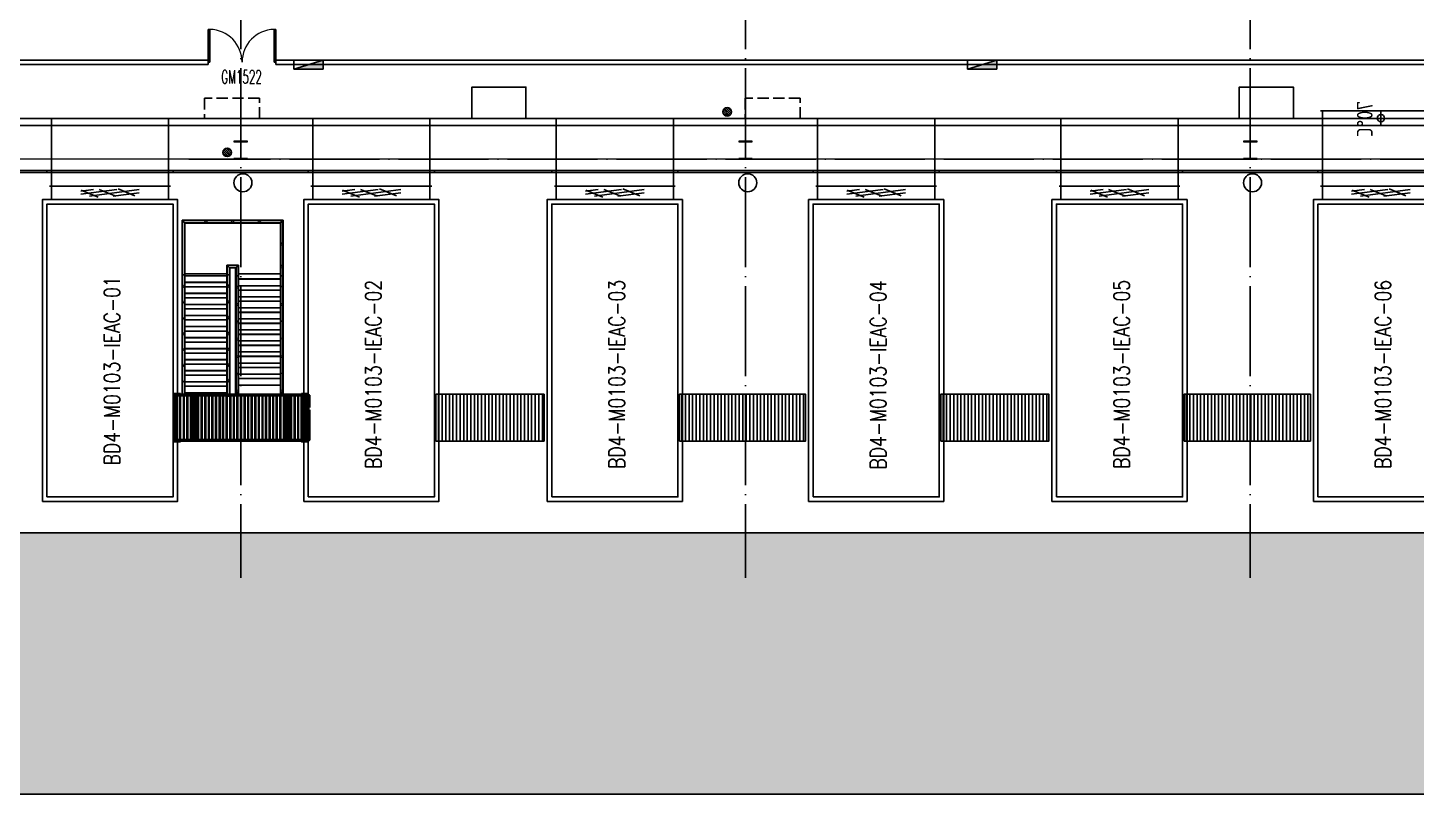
# Model space of a CAD drawing. Extents: x 758840 to 1108724, y -102573 to 143521.
# Drawn here: x 795809 to 826616, y 29633 to 46655 of the extents above; entities that cross this region are included whole.
import ezdxf

# ---------------------------------------------------------------- set-up
doc = ezdxf.new("R2010")
doc.units = 0
doc.header["$LTSCALE"] = 1000
doc.header["$MEASUREMENT"] = 0
for name, pattern in [('CENTER', [2, 1.25, -0.25, 0.25, -0.25]), ('CONTINOUS', [0]), ('DASH', [0.35, 0.25, -0.1]), ('DOTE', [2.42, 2, -0.2, 0.02, -0.2])]:
    doc.linetypes.add(name, pattern=pattern)
for name, color, linetype in [('00-云线', 7, 'Continuous'), ('01-房间正式编号', 1, 'Continuous'), ('0400-EQUIP-新建地漏', 7, 'Continuous'), ('0410-暖通-设备-IEAC', 4, 'Continuous'), ('0412-暖通-设备-加湿除湿机', 3, 'Continuous'), ('AHU 维护平台', 7, 'Continuous'), ('AHU外墙洞口（原建筑底图没有，根据建筑剖面图绘制）', 3, 'Continuous'), ('DOOR_FIRE', 4, 'Continuous'), ('DOTE', 8, 'DOTE'), ('DUCT-送风管', 4, 'Continuous'), ('DUCT-送风管端线', 2, 'Continuous'), ('EQUIP_消火栓', 7, 'Continuous'), ('GROUND', 31, 'Continuous'), ('PUB_HATCH', 8, 'Continuous'), ('ROAD', 2, 'Continuous'), ('VPIPE-雨水', 4, 'TG_Y'), ('WALL', 6, 'Continuous'), ('WALL-MOVE', 6, 'Continuous'), ('WINDOW_TEXT', 7, 'Continuous')]:
    doc.layers.add(name, color=color, linetype=linetype)
doc.layers.add('细实线', color=3, linetype='Continuous', lineweight=5)
doc.layers.add('钢柱', color=51, linetype='Continuous', lineweight=13)
doc.styles.add('_TCH_WINDOW', font='SIMPLEX.shx', dxfattribs={"width": 0.8, "height": 3.5, "bigfont": 'GBCBIG.shx'})
doc.styles.add('SE_0.7_标注字体', font='gbenor.shx', dxfattribs={"bigfont": 'gbcbig.shx'})
doc.styles.add('TG_LINETYPE', font='SIMPLEX', dxfattribs={"width": 0.8, "height": 3.5, "bigfont": 'HZTXT'})
doc.styles.add('平面图B$0$HZ', font='romans.shx', dxfattribs={"width": 0.8, "bigfont": 'gbcbig.shx'})
doc.linetypes.add('TG_Y', pattern='A,2,-0.3,["Y",TG_LINETYPE,S=0.1,R=0,X=-0.23,Y=-0.15],0', length=2.3)
pattern_1 = [(90, (-925291.4, 574888.74), (-79.375, 5e-15), [])]

# ---------------------------------------------------------------- blocks, each defined once
blk = doc.blocks.new('260kW')
at = {"layer": '0410-暖通-设备-IEAC'}
for p, q in [((-1335010, -984143), (-1337690, -984143)), ((-1335010, -984443), (-1337690, -984443)), ((-1337650, -984444), (-1337650, -985943)), ((-1335050, -985943), (-1335050, -984444)), ((-1337650, -985943), (-1335050, -985943))]:
    blk.add_line(p, q, dxfattribs=at)
at = {"layer": '0410-暖通-设备-IEAC', "color": 2}
for p, q in [((-1337650, -984443), (-1337650, -984143)), ((-1335050, -984143), (-1337650, -984143)), ((-1337000, -984261), (-1336197, -984368)), ((-1336990, -984351), (-1336615, -984201)), ((-1336803, -984218), (-1335700, -984365)), ((-1336592, -984368), (-1336217, -984218)), ((-1336283, -984218), (-1335700, -984296)), ((-1336171, -984381), (-1335796, -984231)), ((-1335050, -984143), (-1335050, -984443)), ((-1335050, -984443), (-1337650, -984443)), ((-1335050, -984444), (-1337650, -984444)), ((-1337000, -984331), (-1336717, -984368))]:
    blk.add_line(p, q, dxfattribs=at)
at = {"layer": '0410-暖通-设备-IEAC'}
for points in [[(-1337850, -977443), (-1337850, -984143), (-1334850, -984143), (-1334850, -977443)], [(-1337750, -977543), (-1337750, -984043), (-1334950, -984043), (-1334950, -977543)]]:
    blk.add_lwpolyline(points, close=True, dxfattribs=at)
blk = doc.blocks.new('00000593Cent')
at = {"lineweight": -2}
blk.add_line((-218.75, 0), (218.75, 0), dxfattribs=at)
at = {"color": 0, "linetype": 'ByBlock', "lineweight": -2}
blk.add_circle((0, 0), 125, dxfattribs=at)
blk = doc.blocks.new('00000593Body')
at = {"color": 0, "linetype": 'ByBlock', "lineweight": -2}
for p, q in [((250, 500), (-250, 500)), ((-250, -500), (-250, 500)), ((250, -500), (250, 500)), ((-250, -500), (250, -500))]:
    blk.add_line(p, q, dxfattribs=at)
blk = doc.blocks.new('0410-暖通-阀门-IEAC-FHF')
at = {"layer": '0410-暖通-设备-IEAC', "color": 2}
for p, q in [((1084510, 89572, 800), (1081830, 89572, 800)), ((1084510, 89252, 800), (1081830, 89252, 800))]:
    blk.add_line(p, q, dxfattribs=at)
at = {"layer": '0410-暖通-设备-IEAC'}
blk.add_line((1081870, 89252, 800), (1084470, 89252, 800), dxfattribs=at)
at = {"layer": 'DUCT-送风管'}
for p, q in [((1081870, 89252), (1081870, 89572)), ((1084470, 89572), (1084470, 89252))]:
    blk.add_line(p, q, dxfattribs=at)
at = {"layer": 'DUCT-送风管端线'}
for p, q in [((1084470, 89572), (1081870, 89572)), ((1084470, 89252), (1081870, 89252))]:
    blk.add_line(p, q, dxfattribs=at)
at = {"layer": '0410-暖通-设备-IEAC', "xscale": 0.64, "rotation": 270}
for name, yscale in [('00000593Body', 2.6), ('00000593Cent', 0.64)]:
    blk.add_blockref(name, (1083170, 89412, 4250), dxfattribs=dict(at, yscale=yscale))
at = {"layer": '0410-暖通-设备-IEAC', "style": 'SE_0.7_标注字体'}
blk.add_text('70%%dC', height=350, rotation=90, dxfattribs=at).set_placement((1082986, 89035, 4250))
blk = doc.blocks.new('A$C11CF0771')
at = {"layer": '0410-暖通-设备-IEAC', "color": 3, "lineweight": 0, "xscale": -1, "rotation": 180}
blk.add_blockref('0410-暖通-阀门-IEAC-FHF', (-1169570, 29022, -1600), dxfattribs=at)
at = {"layer": '0410-暖通-设备-IEAC', "color": 2, "xscale": -1, "rotation": 180}
for p in [(1221750, -1046343), (1227550, -1046343), (1232950, -1046343), (1238750, -1046343), (1244150, -1046343), (1249950, -1046343)]:
    blk.add_blockref('260kW', p, dxfattribs=at)
blk = doc.blocks.new('A$C1111147D')
at = {"layer": 'AHU外墙洞口（原建筑底图没有，根据建筑剖面图绘制）'}
for points in [[(8200, -52150), (11000, -52150), (11000, -52200), (8200, -52200)], [(14000, -52150), (16800, -52150), (16800, -52200), (14000, -52200)], [(19400, -52150), (22200, -52150), (22200, -52200), (19400, -52200)], [(25200, -52150), (28000, -52150), (28000, -52200), (25200, -52200)], [(30600, -52150), (33400, -52150), (33400, -52200), (30600, -52200)], [(36400, -52150), (39200, -52150), (39200, -52200), (36400, -52200)]]:
    blk.add_lwpolyline(points, close=True, dxfattribs=at)
blk = doc.blocks.new('新增地漏')
at = {"layer": '0400-EQUIP-新建地漏'}
h = blk.add_hatch(dxfattribs=at)
h.set_pattern_fill('ANSI31', color=2, scale=20)
h.set_pattern_definition([(45, (0, 0), (-22.4506403, 22.4506403), [])])
edge = h.paths.add_edge_path()
edge.add_arc((627718, 46450), 100, 0, 360)
at = {"layer": '0400-EQUIP-新建地漏', "color": 2}
blk.add_circle((627718, 46450), 100, dxfattribs=at)
blk = doc.blocks.new('A$C3F5E52AE')
at = {"layer": '0400-EQUIP-新建地漏', "xscale": -0.9400000000000001, "yscale": 0.9400000000000001, "zscale": 0.9400000000000001, "rotation": 180}
for p in [(-665999, -1250), (-677094, -2150)]:
    blk.add_blockref('新增地漏', p, dxfattribs=at)
blk = doc.blocks.new('AHU 维护平台')
at = {"layer": 'AHU 维护平台', "linetype": 'CONTINOUS'}
h = blk.add_hatch(dxfattribs=at)
h.set_pattern_fill('ANSI31', color=8, scale=50, angle=315)
h.set_pattern_definition(pattern_1)
h.paths.add_polyline_path([(9687, 1157), (12087, 1157), (12087, 2199), (9687, 2199)])
h = blk.add_hatch(dxfattribs=at)
h.set_pattern_fill('ANSI31', color=8, scale=50, angle=315)
h.set_pattern_definition(pattern_1)
h.paths.add_polyline_path([(20887, 1157), (23287, 1157), (23287, 2199), (20887, 2199)])
h.paths.add_polyline_path([(43287, 1157), (45687, 1157), (45687, 2199), (43287, 2199)])
h.paths.add_polyline_path([(26287, 1157), (29087, 1157), (29087, 2199), (26287, 2199)])
h.paths.add_polyline_path([(15087, 1157), (17887, 1157), (17887, 2199), (15087, 2199)])
h.paths.add_polyline_path([(32087, 1157), (34487, 1157), (34487, 2199), (32087, 2199)])
at = {"layer": 'AHU 维护平台', "color": 8, "linetype": 'Continuous'}
for p, q in [((4052, 2199), (4052, 6062)), ((4052, 6062), (6300, 6062)), ((4061, 2199), (4061, 6053)), ((4063, 6051), (4061, 6053)), ((4061, 6053), (6291, 6053)), ((4111, 6004), (4109, 6005)), ((4110, 6004), (6242, 6004)), ((4111, 2199), (4111, 6004)), ((4116, 2199), (4116, 5999)), ((4116, 5999), (6237, 5999)), ((6237, 5999), (6237, 2201)), ((6242, 6004), (6261, 6022)), ((6242, 6004), (6242, 2257)), ((6269, 6030), (6273, 6034)), ((6273, 6034), (6291, 6053)), ((6291, 6053), (6291, 2257)), ((6300, 6062), (6300, 2201)), ((5047, 5067), (5047, 2199)), ((5305, 5067), (5047, 5067)), ((5052, 5062), (5052, 2199)), ((5052, 5062), (5053, 5062)), ((5300, 5062), (5053, 5062)), ((5063, 5052), (5071, 5044)), ((5071, 5044), (5075, 5039)), ((5075, 5039), (5077, 5037)), ((5077, 5037), (5079, 5035)), ((5079, 5035), (5092, 5023)), ((5102, 5013), (5102, 2199)), ((5102, 5013), (5102, 5012)), ((5251, 5012), (5102, 5012)), ((5111, 5003), (5111, 2199)), ((5242, 5003), (5111, 5003)), ((5242, 2201), (5242, 5003)), ((5251, 2257), (5251, 5013)), ((5261, 5023), (5257, 5019)), ((5294, 5055), (5289, 5051)), ((5300, 2257), (5300, 5061)), ((5305, 2201), (5305, 5067)), ((4061, 4872), (4052, 4872)), ((4111, 4872), (5052, 4872)), ((4116, 4829), (5047, 4829)), ((4116, 4685), (5047, 4685)), ((4116, 4680), (5047, 4680)), ((5102, 4872), (5111, 4872)), ((5251, 4806), (5242, 4806)), ((5305, 4806), (5300, 4806)), ((5305, 4872), (6237, 4872)), ((6237, 4757), (5305, 4757)), ((6237, 4752), (5305, 4752)), ((6237, 4806), (6242, 4806)), ((6291, 4806), (6300, 4806)), ((4116, 4584), (5047, 4584)), ((4116, 4440), (5047, 4440)), ((4116, 4435), (5047, 4435)), ((4116, 4338), (5047, 4338)), ((6237, 4608), (5305, 4608)), ((6237, 4512), (5305, 4512)), ((6237, 4507), (5305, 4507)), ((6237, 4363), (5305, 4363)), ((4116, 4194), (5047, 4194)), ((4116, 4190), (5047, 4190)), ((4116, 4093), (5047, 4093)), ((6237, 4266), (5305, 4266)), ((6237, 4261), (5305, 4261)), ((6237, 4118), (5305, 4118)), ((6237, 4021), (5305, 4021)), ((6237, 4016), (5305, 4016)), ((4116, 3949), (5047, 3949)), ((4116, 3944), (5047, 3944)), ((4116, 3848), (5047, 3848)), ((4116, 3704), (5047, 3704)), ((4116, 3699), (5047, 3699)), ((6237, 3872), (5305, 3872)), ((6237, 3776), (5305, 3776)), ((6237, 3771), (5305, 3771)), ((4116, 3602), (5047, 3602)), ((4116, 3458), (5047, 3458)), ((4116, 3454), (5047, 3454)), ((6237, 3627), (5305, 3627)), ((6237, 3530), (5305, 3530)), ((6237, 3525), (5305, 3525)), ((4116, 3357), (5047, 3357)), ((4116, 3213), (5047, 3213)), ((4116, 3208), (5047, 3208)), ((4116, 3112), (5047, 3112)), ((6237, 3382), (5305, 3382)), ((6237, 3285), (5305, 3285)), ((6237, 3280), (5305, 3280)), ((6237, 3136), (5305, 3136)), ((4116, 2968), (5047, 2968)), ((4116, 2963), (5047, 2963)), ((4116, 2866), (5047, 2866)), ((6237, 3040), (5305, 3040)), ((6237, 3035), (5305, 3035)), ((6237, 2891), (5305, 2891)), ((6237, 2794), (5305, 2794)), ((6237, 2789), (5305, 2789)), ((4116, 2723), (5047, 2723)), ((4116, 2718), (5047, 2718)), ((4116, 2621), (5047, 2621)), ((4116, 2477), (5047, 2477)), ((4116, 2472), (5047, 2472)), ((6237, 2646), (5305, 2646)), ((6237, 2549), (5305, 2549)), ((6237, 2544), (5305, 2544)), ((3854, 2199), (3854, 1157)), ((3874, 2199), (3854, 2199)), ((3923, 2179), (3854, 2179)), ((3858, 2210), (3870, 2210)), ((3864, 2205), (3864, 2210)), ((3864, 2205), (4013, 2205)), ((3870, 2216), (4013, 2216)), ((3870, 2210), (4013, 2210)), ((3874, 2205), (3874, 1904)), ((3876, 1904), (3876, 2205)), ((3877, 2205), (3877, 1904)), ((3903, 2205), (3903, 1352)), ((3906, 2205), (3906, 1352)), ((3923, 2199), (3923, 1157)), ((3923, 2199), (4111, 2199)), ((3923, 2159), (6798, 2159)), ((3943, 1196), (3943, 2159)), ((3983, 2205), (3983, 2216)), ((4003, 2159), (4003, 1196)), ((4007, 2205), (4007, 2199)), ((4013, 2210), (4013, 1145)), ((4018, 2210), (4018, 2199)), ((4022, 1196), (4022, 2159)), ((4082, 2159), (4082, 1196)), ((4092, 2199), (4092, 2159)), ((4102, 1196), (4102, 2159)), ((4111, 2199), (5052, 2199)), ((4116, 2376), (5047, 2376)), ((4116, 2232), (5047, 2232)), ((4116, 2227), (5047, 2227)), ((4161, 2159), (4161, 1196)), ((4181, 1196), (4181, 2159)), ((4241, 2159), (4241, 1196)), ((4260, 1196), (4260, 2159)), ((4290, 2159), (4290, 1196)), ((4320, 2159), (4320, 1196)), ((4340, 1196), (4340, 2159)), ((4369, 1196), (4369, 2159)), ((4399, 2159), (4399, 1196)), ((4419, 1196), (4419, 2159)), ((4478, 2159), (4478, 1196)), ((4498, 1196), (4498, 2159)), ((4558, 2159), (4558, 1196)), ((4578, 1196), (4578, 2159)), ((4637, 2159), (4637, 1196)), ((4657, 1196), (4657, 2159)), ((4716, 2159), (4716, 1196)), ((4736, 1196), (4736, 2159)), ((4796, 2159), (4796, 1196)), ((4815, 1196), (4815, 2159)), ((4875, 2159), (4875, 1196)), ((4895, 1196), (4895, 2159)), ((4954, 2159), (4954, 1196)), ((4974, 1196), (4974, 2159)), ((5034, 2159), (5034, 1196)), ((5052, 2199), (6798, 2199)), ((5053, 1196), (5053, 2159)), ((5063, 2199), (5063, 2159)), ((5077, 2143), (5077, 2159)), ((5113, 2159), (5113, 1196)), ((5133, 1196), (5133, 2159)), ((5192, 2159), (5192, 1196)), ((5212, 1196), (5212, 2159)), ((5305, 2201), (5242, 2201)), ((5271, 2159), (5271, 1196)), ((5291, 1196), (5291, 2159)), ((6237, 2400), (5305, 2400)), ((5351, 2159), (5351, 1196)), ((5371, 1196), (5371, 2159)), ((5430, 2159), (5430, 1196)), ((5450, 1196), (5450, 2159)), ((5509, 2159), (5509, 1196)), ((5529, 1196), (5529, 2159)), ((5589, 2159), (5589, 1196)), ((5608, 1196), (5608, 2159)), ((5668, 2159), (5668, 1196)), ((5688, 1196), (5688, 2159)), ((5747, 2159), (5747, 1196)), ((5767, 1196), (5767, 2159)), ((5827, 2159), (5827, 1196)), ((5846, 1196), (5846, 2159)), ((5906, 2159), (5906, 1196)), ((5926, 1196), (5926, 2159)), ((5985, 2159), (5985, 1196)), ((6005, 1196), (6005, 2159)), ((6064, 2159), (6064, 1196)), ((6084, 1196), (6084, 2159)), ((6144, 2159), (6144, 1196)), ((6164, 1196), (6164, 2159)), ((6223, 2159), (6223, 1196)), ((6237, 2201), (6300, 2201)), ((6243, 1196), (6243, 2159)), ((6302, 2159), (6302, 1196)), ((6322, 1196), (6322, 2159)), ((6352, 2159), (6352, 1196)), ((6382, 2159), (6382, 1196)), ((6402, 1196), (6402, 2159)), ((6431, 1196), (6431, 2159)), ((6461, 2159), (6461, 1196)), ((6481, 1196), (6481, 2159)), ((6540, 2159), (6540, 1196)), ((6560, 1196), (6560, 2159)), ((6620, 2159), (6620, 1196)), ((6639, 1196), (6639, 2159)), ((6699, 2159), (6699, 1196)), ((6703, 2199), (6703, 2210)), ((6709, 2216), (6852, 2216)), ((6709, 1145), (6709, 2210)), ((6709, 2210), (6858, 2210)), ((6709, 2205), (6858, 2205)), ((6715, 2199), (6715, 2205)), ((6719, 1196), (6719, 2159)), ((6739, 2205), (6739, 2216)), ((6778, 2159), (6778, 1196)), ((6798, 2199), (6798, 1157)), ((6867, 2179), (6798, 2179)), ((6815, 1352), (6815, 2205)), ((6818, 1352), (6818, 2205)), ((6844, 1904), (6844, 2205)), ((6845, 2205), (6845, 1904)), ((6848, 1904), (6848, 2205)), ((6867, 2199), (6848, 2199)), ((6858, 2205), (6858, 2210)), ((6858, 2210), (6863, 2210)), ((6867, 1157), (6867, 2199)), ((6887, 2179), (6870, 2179)), ((6887, 1904), (6887, 2179)), ((3901, 1904), (3854, 1904)), ((3901, 1899), (3854, 1899)), ((3901, 1856), (3854, 1856)), ((3901, 1852), (3854, 1852)), ((3874, 1352), (3874, 1852)), ((3876, 1352), (3876, 1852)), ((3877, 1852), (3877, 1352)), ((3901, 1904), (3901, 1856)), ((3901, 1852), (3901, 1856)), ((4290, 2119), (4320, 2119)), ((4340, 2119), (4369, 2119)), ((6382, 2119), (6352, 2119)), ((6431, 2119), (6402, 2119)), ((6820, 1904), (6820, 1856)), ((6867, 1904), (6820, 1904)), ((6867, 1899), (6820, 1899)), ((6820, 1852), (6820, 1856)), ((6867, 1856), (6820, 1856)), ((6867, 1852), (6820, 1852)), ((6844, 1352), (6844, 1852)), ((6845, 1852), (6845, 1352)), ((6848, 1852), (6848, 1352)), ((6887, 1177), (6887, 1852)), ((4290, 1678), (4320, 1678)), ((4340, 1678), (4369, 1678)), ((6382, 1678), (6352, 1678)), ((6431, 1678), (6402, 1678)), ((3876, 1352), (3854, 1352)), ((3876, 1293), (3854, 1293)), ((3864, 1293), (3864, 1352)), ((3874, 1293), (3874, 1151)), ((3876, 1151), (3876, 1293)), ((3906, 1352), (3877, 1352)), ((3877, 1293), (3877, 1151)), ((3906, 1293), (3877, 1293)), ((3900, 1352), (3900, 1293)), ((3903, 1293), (3903, 1352)), ((3903, 1293), (3903, 1151)), ((3906, 1293), (3906, 1151)), ((4290, 1236), (4320, 1236)), ((4340, 1236), (4369, 1236)), ((6382, 1236), (6352, 1236)), ((6431, 1236), (6402, 1236)), ((6815, 1352), (6844, 1352)), ((6815, 1151), (6815, 1293)), ((6815, 1293), (6844, 1293)), ((6818, 1293), (6818, 1352)), ((6818, 1151), (6818, 1293)), ((6821, 1293), (6821, 1352)), ((6844, 1151), (6844, 1293)), ((6845, 1352), (6848, 1352)), ((6845, 1293), (6845, 1151)), ((6845, 1293), (6848, 1293)), ((6867, 1353), (6848, 1353)), ((6848, 1151), (6848, 1294)), ((6867, 1294), (6848, 1294)), ((6866, 1352), (6850, 1352)), ((6858, 1353), (6858, 1294)), ((3854, 1177), (3923, 1177)), ((3874, 1157), (3854, 1157)), ((3858, 1145), (3870, 1145)), ((3864, 1151), (3864, 1145)), ((4013, 1151), (3864, 1151)), ((4013, 1145), (3870, 1145)), ((4013, 1139), (3870, 1139)), ((6798, 1196), (3923, 1196)), ((6798, 1157), (3923, 1157)), ((3983, 1151), (3983, 1139)), ((4007, 1157), (4007, 1151)), ((4018, 1157), (4018, 1145)), ((6703, 1145), (6703, 1157)), ((6858, 1151), (6709, 1151)), ((6858, 1145), (6709, 1145)), ((6852, 1139), (6709, 1139)), ((6715, 1151), (6715, 1157)), ((6739, 1151), (6739, 1139)), ((6798, 1177), (6867, 1177)), ((6867, 1157), (6848, 1157)), ((6858, 1151), (6858, 1145)), ((6858, 1145), (6863, 1145)), ((6870, 1177), (6887, 1177))]:
    blk.add_line(p, q, dxfattribs=at)
for points in [[(4068, 6047), (4066, 6048), (4063, 6051)], [(4083, 6031), (4080, 6034), (4077, 6037), (4074, 6040), (4072, 6042), (4068, 6047)], [(4104, 6010), (4100, 6014), (4097, 6017), (4095, 6019), (4092, 6022), (4089, 6025), (4083, 6031)], [(4109, 6005), (4106, 6008), (4104, 6010)], [(6261, 6022), (6265, 6026), (6269, 6030)], [(5053, 5062), (5054, 5060), (5055, 5059), (5056, 5058), (5058, 5057)], [(5058, 5057), (5061, 5053), (5063, 5052)], [(5092, 5023), (5093, 5021), (5097, 5018)], [(5097, 5018), (5098, 5016), (5099, 5015), (5100, 5014), (5102, 5013)], [(5257, 5019), (5254, 5015), (5251, 5012)], [(5272, 5034), (5269, 5031), (5267, 5028), (5264, 5026), (5261, 5023)], [(5289, 5051), (5287, 5049), (5284, 5046), (5281, 5043), (5279, 5040), (5272, 5034)], [(5300, 5062), (5297, 5059), (5294, 5055)], [(4086, 4849), (4083, 4849), (4080, 4849), (4077, 4848), (4074, 4848), (4071, 4847), (4069, 4846), (4066, 4845), (4065, 4844), (4063, 4843), (4062, 4842), (4061, 4840), (4061, 4839)], [(4111, 4839), (4110, 4840), (4110, 4842), (4109, 4843), (4107, 4844), (4105, 4845), (4103, 4846), (4101, 4847), (4098, 4848), (4095, 4848), (4092, 4849), (4089, 4849), (4086, 4849)], [(5052, 4839), (5053, 4840), (5053, 4841), (5054, 4843), (5056, 4844), (5058, 4845), (5060, 4846), (5062, 4847), (5065, 4848), (5068, 4848), (5071, 4849), (5074, 4849), (5077, 4849)], [(5077, 4849), (5080, 4849), (5083, 4849), (5086, 4848), (5089, 4848), (5092, 4847), (5095, 4846), (5097, 4845), (5099, 4844), (5100, 4843), (5101, 4841), (5102, 4840), (5102, 4839)], [(5275, 4829), (5272, 4829), (5269, 4829), (5266, 4829), (5263, 4830), (5261, 4831), (5258, 4831), (5256, 4832), (5254, 4834), (5253, 4835), (5252, 4836), (5251, 4837), (5251, 4839)], [(5300, 4839), (5300, 4837), (5299, 4836), (5298, 4835), (5297, 4834), (5295, 4832), (5293, 4831), (5290, 4831), (5287, 4830), (5285, 4829), (5282, 4829), (5278, 4829), (5275, 4829)], [(6242, 4839), (6242, 4837), (6243, 4836), (6244, 4835), (6245, 4834), (6247, 4832), (6249, 4831), (6252, 4831), (6255, 4830), (6258, 4829), (6261, 4829), (6264, 4829), (6267, 4829)], [(6267, 4829), (6270, 4829), (6273, 4829), (6276, 4829), (6279, 4830), (6282, 4831), (6284, 4831), (6286, 4832), (6288, 4834), (6290, 4835), (6291, 4836), (6291, 4837), (6291, 4839)]]:
    blk.add_lwpolyline(points, dxfattribs=at)
at = {"layer": 'AHU 维护平台', "color": 8, "linetype": 'CONTINOUS'}
for points in [[(9687, 1157), (12087, 1157), (12087, 2199), (9687, 2199)], [(15087, 1157), (17887, 1157), (17887, 2199), (15087, 2199)], [(20887, 1157), (23287, 1157), (23287, 2199), (20887, 2199)], [(26287, 1157), (29087, 1157), (29087, 2199), (26287, 2199)]]:
    blk.add_lwpolyline(points, close=True, dxfattribs=at)
at = {"layer": 'AHU 维护平台', "color": 8, "linetype": 'Continuous'}
for centre in [(4582, 6028), (5176, 6028), (5771, 6028), (6267, 5533), (6267, 5037), (5275, 2257), (6267, 2257)]:
    blk.add_circle(centre, 24.8, dxfattribs=at)
for centre, radius, start, end in [((6267, 6028), 24.8, 270, 180), ((4086, 4601), 24.8, 90, 0), ((5077, 4601), 24.8, 180, 90), ((5275, 4571), 24.8, 0, 270), ((6267, 4571), 24.8, 0, 180), ((4086, 4250), 24.8, 90, 0), ((5077, 4250), 24.8, 180, 90), ((5275, 4185), 24.8, 0, 270), ((6267, 4185), 24.8, 270, 180), ((4086, 3900), 24.8, 180, 0), ((5077, 3900), 24.8, 180, 90), ((5275, 3800), 24.8, 0, 270), ((6267, 3800), 24.8, 0, 180), ((4086, 3549), 24.8, 90, 0), ((5077, 3549), 24.8, 180, 90), ((5275, 3414), 24.8, 0, 270), ((6267, 3414), 24.8, 0, 180), ((4086, 3199), 24.8, 90, 0), ((5077, 3199), 24.8, 180, 90), ((4086, 2849), 24.8, 90, 0), ((5077, 2849), 24.8, 180, 90), ((5275, 3029), 24.8, 0, 270), ((6267, 3029), 24.8, 270, 180), ((4086, 2498), 24.8, 180, 0), ((5077, 2498), 24.8, 180, 90), ((5275, 2643), 24.8, 0, 270), ((6267, 2643), 24.8, 0, 180), ((4013, 2210), 5.95, 270, 90), ((6709, 2210), 5.95, 90, 270), ((4013, 1145), 5.95, 270, 90), ((6709, 1145), 5.95, 90, 270)]:
    blk.add_arc(centre, radius, start, end, dxfattribs=at)
blk = doc.blocks.new('$TwtSys$00000434')
for p, q in [((-0.5, 0.5), (-0.5, -0.5)), ((-0.5, -0.5), (0.5, 0.5)), ((0.5, 0.5), (-0.5, 0.5)), ((0.5, -0.5), (0.5, 0.5)), ((-0.5, -0.5), (0.5, -0.5))]:
    blk.add_line(p, q)
blk.add_solid([(0.5, -0.5), (0.5, 0.5), (-0.5, -0.5)])
blk = doc.blocks.new('消火栓-半栋')
at = {"layer": 'EQUIP_消火栓', "linetype": 'CENTER', "xscale": -650, "yscale": -200, "zscale": 650, "rotation": 180}
for p in [(12905, 2100), (27855, 2100)]:
    blk.add_blockref('$TwtSys$00000434', p, dxfattribs=at)
blk = doc.blocks.new('$DorLib2D$00000002')
for p, q in [((-0.5, 0), (-0.5, 0.4875)), ((-0.475, 0.4875), (-0.5, 0.4875)), ((-0.475, 0), (-0.475, 0.4875)), ((0.475, 0), (0.475, 0.4875)), ((0.475, 0.4875), (0.5, 0.4875)), ((0.5, 0), (0.5, 0.4875)), ((-0.5, 0), (-0.475, 0)), ((0.5, 0), (0.475, 0))]:
    blk.add_line(p, q)
at = {"lineweight": 13}
for centre, start, end in [((-0.4875, 0), 0, 88.53072), ((0.4875, 0), 91.46928, 180)]:
    blk.add_arc(centre, 0.4875, start, end, dxfattribs=at)

msp = doc.modelspace()

# ---------------------------------------------------------------- hatches: boundary and pattern name
at = {"layer": 'PUB_HATCH', "ltscale": 5}
h = msp.add_hatch(dxfattribs=at)
h.set_pattern_fill('GRASS', color=256, scale=500)
h.set_pattern_definition([(90, (17972.4, 56052.9), (-997.7955, 997.7955), [264.5807, -1731.0102]), (45, (17972.4, 56052.9), (-997.7962, 997.7962), [264.5807, -1146.5161]), (135, (17972.4, 56052.9), (-997.7962, -997.7962), [264.5807, -1146.5161])])
edge = h.paths.add_edge_path()
edge.add_line((848333.02, 29637.52), (848333.02, 35437.52))
edge.add_line((848333.02, 35437.52), (901333.02, 35437.52))
edge.add_line((901333.02, 35437.52), (901333.02, 32637.52))
edge.add_arc((898333.02, 32637.52), 3000, 270, 360, ccw=False)
edge.add_line((898333.02, 29637.52), (848333.02, 29637.52))
edge = h.paths.add_edge_path()
edge.add_line((845333.02, 35437.52), (845333.02, 29637.52))
edge.add_line((845333.02, 29637.52), (792333.02, 29637.52))
edge.add_arc((792333.02, 44637.52), 15000, 268.089787, 270, ccw=False)
edge.add_line((791833.02, 29645.86), (791833.02, 35437.52))
edge.add_line((791833.02, 35437.52), (845333.02, 35437.52))

# ---------------------------------------------------------------- linework, layer by layer
at = {"layer": '0412-暖通-设备-加湿除湿机', "color": 1}
for points in [[(806863.02, 44637.52), (805663.02, 44637.52), (805663.02, 45337.52), (806863.02, 45337.52)], [(823890.69, 44637.52), (822690.69, 44637.52), (822690.69, 45337.52), (823890.69, 45337.52)]]:
    msp.add_lwpolyline(points, close=True, dxfattribs=at)
at = {"layer": '0412-暖通-设备-加湿除湿机', "linetype": 'DASH'}
for points in [[(800948.02, 45087.52), (799728.02, 45087.52), (799728.02, 44637.52), (800948.02, 44637.52)], [(812948.02, 45087.52), (811728.02, 45087.52), (811728.02, 44637.52), (812948.02, 44637.52)]]:
    msp.add_lwpolyline(points, close=True, dxfattribs=at)
at = {"layer": 'DOTE'}
for p, q in [((800533.02, 103837.52), (800533.02, 34437.52)), ((811733.02, 103837.52), (811733.02, 34437.52)), ((822933.02, 103837.52), (822933.02, 34437.52)), ((914933.02, 43737.52), (799386.06, 43737.52)), ((771533.02, 43437.52), (912533.02, 43437.52)), ((914933.02, 43437.52), (800533.02, 43437.52)), ((771533.02, 35437.52), (913679.98, 35437.52)), ((914933.02, 35437.52), (799386.06, 35437.52))]:
    msp.add_line(p, q, dxfattribs=at)
at = {"layer": 'GROUND'}
msp.add_line((791833.02, 35437.52), (901383.02, 35437.52), dxfattribs=at)
at = {"layer": 'ROAD'}
msp.add_lwpolyline([(901333.02, 35487.52), (901333.02, 32637.52, -0.41421356), (898333.02, 29637.52), (792333.02, 29637.52)], format="xyb", dxfattribs=at)
at = {"layer": 'VPIPE-雨水', "linetype": 'Continuous'}
for centre in [(800583.02, 43212.52), (811783.02, 43212.52), (822983.02, 43212.52)]:
    msp.add_circle(centre, 200, dxfattribs=at)
at = {"layer": 'WALL', "color": 4}
for p, q in [((799813.02, 45937.52), (791313.02, 45937.52)), ((799813.02, 45837.52), (799813.02, 45937.52)), ((829313.02, 45937.52), (801313.02, 45937.52)), ((801313.02, 45937.52), (801313.02, 45837.52)), ((791313.02, 45837.52), (799813.02, 45837.52)), ((801313.02, 45837.52), (829313.02, 45837.52))]:
    msp.add_line(p, q, dxfattribs=at)
at = {"layer": 'WALL'}
for p, q in [((845733.02, 43487.52), (791233.02, 43487.52)), ((791233.02, 43437.52), (845733.02, 43437.52))]:
    msp.add_line(p, q, dxfattribs=at)
at = {"layer": 'WALL-MOVE'}
for p, q in [((845363.02, 44487.52), (791163.02, 44487.52)), ((845213.02, 44637.52), (791313.02, 44637.52))]:
    msp.add_line(p, q, dxfattribs=at)
at = {"layer": '细实线', "ltscale": 5}
msp.add_lwpolyline([(901333.02, 43737.52), (791233.02, 43737.52)], dxfattribs=at)
at = {"layer": '钢柱'}
for points in [[(800538.02, 44123.52), (800683.02, 44123.52), (800683.02, 44137.52), (800383.02, 44137.52), (800383.02, 44123.52), (800528.02, 44123.52), (800528.02, 43751.52), (800383.02, 43751.52), (800383.02, 43737.52), (800683.02, 43737.52), (800683.02, 43751.52), (800538.02, 43751.52), (800538.02, 44123.52)], [(811738.02, 44123.52), (811883.02, 44123.52), (811883.02, 44137.52), (811583.02, 44137.52), (811583.02, 44123.52), (811728.02, 44123.52), (811728.02, 43751.52), (811583.02, 43751.52), (811583.02, 43737.52), (811883.02, 43737.52), (811883.02, 43751.52), (811738.02, 43751.52), (811738.02, 44123.52)], [(822938.02, 44123.52), (823083.02, 44123.52), (823083.02, 44137.52), (822783.02, 44137.52), (822783.02, 44123.52), (822928.02, 44123.52), (822928.02, 43751.52), (822783.02, 43751.52), (822783.02, 43737.52), (823083.02, 43737.52), (823083.02, 43751.52), (822938.02, 43751.52), (822938.02, 44123.52)]]:
    msp.add_lwpolyline(points, dxfattribs=at)

# ---------------------------------------------------------------- block references
msp.add_blockref('消火栓-半栋', (789133.02, 43737.52))
at = {"layer": '00-云线', "ltscale": 5}
msp.add_blockref('A$C3F5E52AE', (887272.29, 89700.18), dxfattribs=at)
at = {"layer": '0410-暖通-设备-IEAC', "ltscale": 5}
msp.add_blockref('A$C11CF0771', (912233.02, 105037.52), dxfattribs=at)
at = {"layer": 'AHU 维护平台', "color": 5, "ltscale": 5}
msp.add_blockref('AHU 维护平台', (795179.08, 36318.28), dxfattribs=at)
at = {"layer": 'AHU外墙洞口（原建筑底图没有，根据建筑剖面图绘制）', "ltscale": 5}
msp.add_blockref('A$C1111147D', (788033.02, 95637.52), dxfattribs=at)
at = {"layer": 'DOOR_FIRE', "color": 4}
ref = msp.add_blockref('$DorLib2D$00000002', (800563.02, 45887.52), dxfattribs=dict(at, xscale=-1500, yscale=-1500, zscale=100, rotation=180))
ref.add_attrib('A', 'GM1522', (800103.02, 45413.77), dxfattribs={"layer": 'WINDOW_TEXT', "color": 4, "ltscale": 5, "height": 297.5, "style": '_TCH_WINDOW', "width": 0.564706})

# ---------------------------------------------------------------- texts
at = {"layer": '01-房间正式编号', "color": 1, "style": '平面图B$0$HZ', "width": 0.8}
for s, p in [('BD4-M0103-IEAC-01', (797852.8, 36934.66, 0)), ('BD4-M0103-IEAC-02', (803652.8, 36854.66, 0)), ('BD4-M0103-IEAC-03', (809052.8, 36854.66, 0)), ('BD4-M0103-IEAC-04', (814852.8, 36841.33, 0)), ('BD4-M0103-IEAC-05', (820252.8, 36854.66, 0)), ('BD4-M0103-IEAC-06', (826052.8, 36854.66, 0))]:
    msp.add_text(s, height=350, rotation=90, dxfattribs=at).set_placement(p)

doc.saveas('drawing.dxf')
